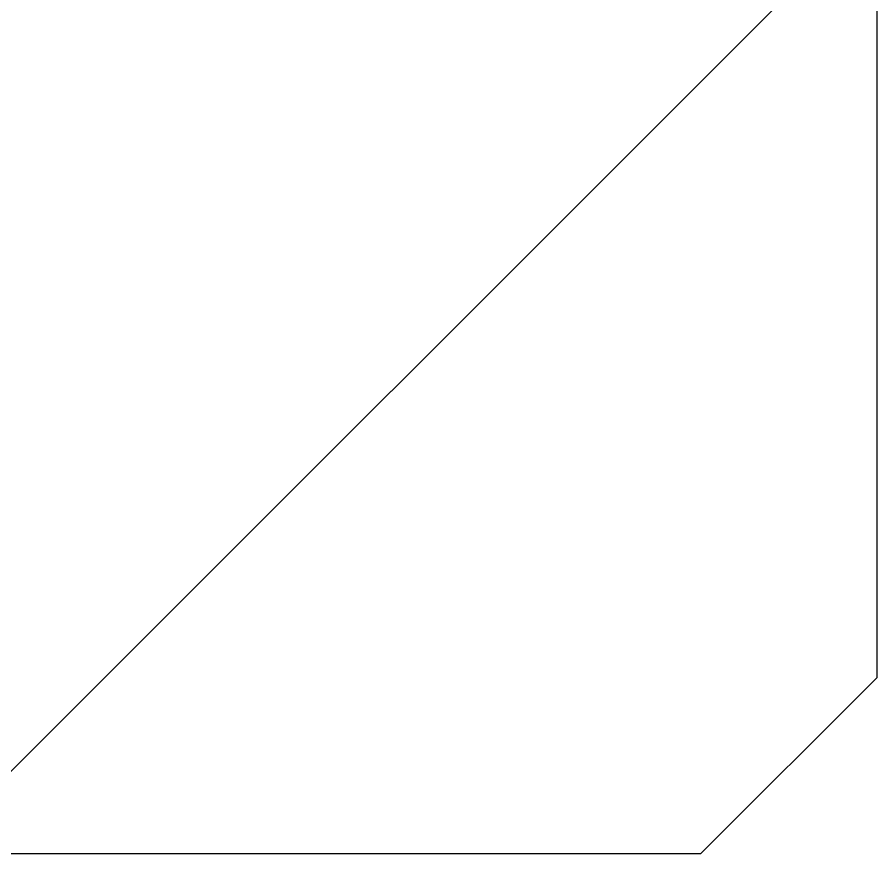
# Model space of a CAD drawing. Header units: millimetres. Extents: x 0 to 279, y 0 to 216.
# Drawn here: x 237.591 to 238.404, y 89.333 to 90.125 of the extents above; entities that cross this region are included whole.
import ezdxf

# ---------------------------------------------------------------- set-up
doc = ezdxf.new("R2010")
doc.units = ezdxf.units.MM
doc.layers.add('TITLE_BLOCK_TEXT', color=8, linetype='Continuous')

msp = doc.modelspace()

# ---------------------------------------------------------------- hatches: boundary and pattern name
at = {"layer": 'TITLE_BLOCK_TEXT', "linetype": 'Continuous', "lineweight": 18}
h = msp.add_hatch(dxfattribs=at)
h.set_pattern_fill('ANSI32', color=256, style=0)
edge = h.paths.add_edge_path(flags=0)
edge.add_line((237.57107, 89.33309), (238.23774, 89.33309))
edge.add_line((238.23774, 89.33309), (238.40441, 89.49976))
edge.add_line((238.40441, 89.49976), (238.40441, 93.33309))
edge.add_line((238.40441, 93.33309), (238.23774, 93.49976))
edge.add_line((238.23774, 93.49976), (237.90441, 93.49976))
edge.add_line((237.90441, 93.49976), (237.73774, 93.33309))
edge.add_line((237.73774, 93.33309), (237.73774, 90.3953))
edge.add_line((237.73774, 90.3953), (237.81214, 90.26643))
edge.add_spline(control_points=[(237.81214, 90.26643), (237.84101, 90.21643), (237.81214, 90.16643), (237.75441, 90.16643)], knot_values=[0.053174, 0.053174, 0.053174, 0.053174, 0.946826, 0.946826, 0.946826, 0.946826], weights=[0.470348, 0.313565, 0.313565, 0.470348], degree=3, periodic=0)
edge.add_line((237.75441, 90.16643), (237.48774, 90.16643))
edge.add_line((237.48774, 90.16643), (237.40441, 90.08309))
edge.add_line((237.40441, 90.08309), (237.40441, 89.49976))
edge.add_line((237.40441, 89.49976), (237.57107, 89.33309))

# ---------------------------------------------------------------- linework, layer by layer
at = {"color": 7, "linetype": 'Continuous', "lineweight": 25}
for p, q in [((238.40441, 93.33309), (238.40441, 89.49976)), ((238.40441, 89.49976), (238.23774, 89.33309)), ((238.23774, 89.33309), (237.57107, 89.33309))]:
    msp.add_line(p, q, dxfattribs=at)

doc.saveas('drawing.dxf')
